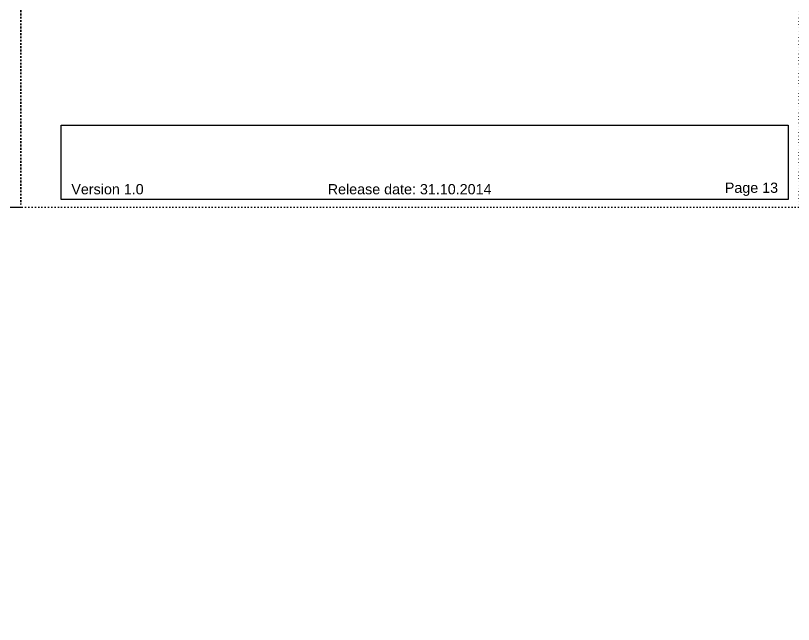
# Model space of a CAD drawing. Header units: millimetres. Extents: x -17234 to -8874, y -2869 to 1211.
# Drawn here: x -16856.8 to -16476.8, y -1033 to -735.7 of the extents above; entities that cross this region are included whole.
import ezdxf

# ---------------------------------------------------------------- set-up
doc = ezdxf.new("R2010")
doc.units = ezdxf.units.MM
doc.linetypes.add('ACAD_ISO07W100', pattern=[3, 0, -3])
doc.layers.get('Defpoints').update_dxf_attribs({"linetype": 'ACAD_ISO07W100', "true_color": 0x105689})
doc.layers.add('Text', color=2, linetype='Continuous')
doc.styles.get("Standard").update_dxf_attribs({"font": 'arial.ttf'})

msp = doc.modelspace()

# ---------------------------------------------------------------- linework, layer by layer
at = {"layer": 'Defpoints', "color": 1, "ltscale": 0.5}
for points in [[(-17234.331, -319.239), (-16854.331, -319.239), (-16854.331, -829.239), (-17234.331, -829.239), (-17234.331, -319.239)], [(-16854.331, -319.239), (-16474.331, -319.239), (-16474.331, -829.239), (-16854.331, -829.239), (-16854.331, -319.239)], [(-17234.331, -829.239), (-15714.331, -829.239), (-15714.331, -2869.239), (-17234.331, -2869.239), (-17234.331, -829.239)]]:
    msp.add_lwpolyline(points, dxfattribs=at)
at = {"layer": 'Text', "ltscale": 0.5}
msp.add_lwpolyline([(-16479.331, -825.489), (-16834.578, -825.489), (-16834.578, -789.208), (-16479.331, -789.208)], close=True, dxfattribs=at)

# ---------------------------------------------------------------- texts
at = {"layer": 'Text', "color": 1, "ltscale": 0.5, "char_height": 5}
for s, width, insert, attachment_point in [('Version 1.0', 35.05, (-16829.578, -820.489), 4), ('Release date: 31.10.2014', 79.71576, (-16664.331, -820.489), 5), ('Page 13', 25.756, (-16484.331, -820.489), 6)]:
    msp.add_mtext_dynamic_manual_height_columns(s, width=width, gutter_width=12.5, heights=[0], dxfattribs=dict(at, insert=insert, attachment_point=attachment_point))

doc.saveas('drawing.dxf')
